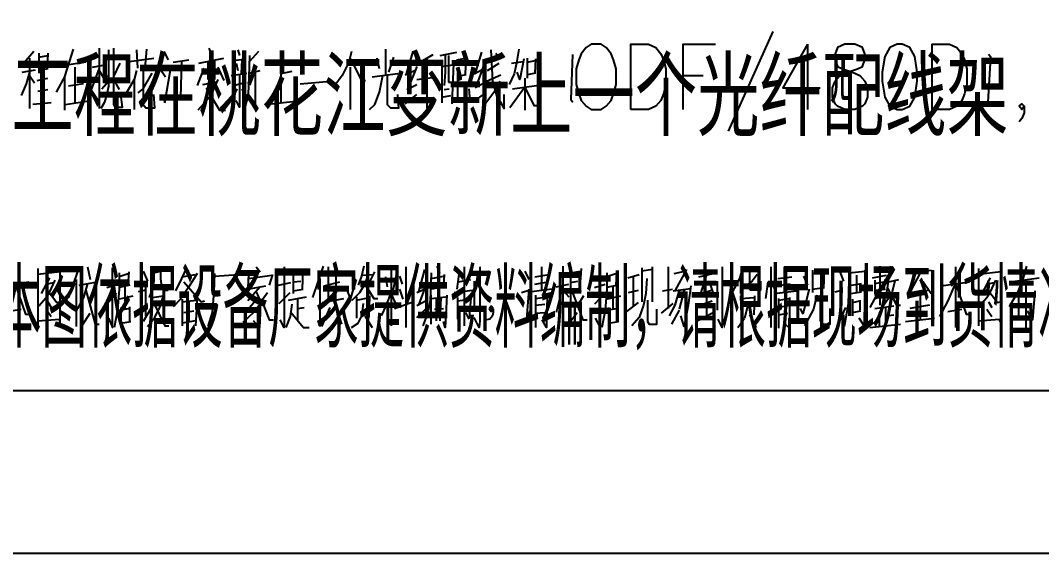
# Model space of a CAD drawing. Header units: metres. Extents: x 17 to 1264, y 17 to 859.
# Drawn here: x 167.9 to 345.2, y 16.9 to 109.5 of the extents above; entities that cross this region are included whole.
import ezdxf

# ---------------------------------------------------------------- set-up
doc = ezdxf.new("R2010")
doc.units = ezdxf.units.M
for name, color, linetype in [('LINES', 7, 'Continuous'), ('POLYLINES', 4, 'Continuous'), ('RECTS', 7, 'Continuous'), ('TEXTS', 3, 'Continuous')]:
    doc.layers.add(name, color=color, linetype=linetype)

msp = doc.modelspace()

# ---------------------------------------------------------------- linework, layer by layer
at = {"layer": 'LINES'}
for p, q in [((298.51, 107.57), (290.73, 90.29)), ((181.58, 104.69), (181.58, 94.18)), ((200.59, 104.69), (201.16, 103.25)), ((304.55, 105.41), (304.55, 94.03)), ((170.2, 104.11), (168.47, 102.1)), ((169.48, 102.96), (169.48, 94.18)), ((171.07, 103.82), (171.07, 100.37)), ((171.07, 103.1), (172.65, 103.39)), ((172.65, 103.82), (172.51, 101.09)), ((175.67, 99.94), (177.11, 104.54)), ((183.16, 104.4), (183.16, 97.92)), ((186.76, 102.38), (191.08, 102.96)), ((188.06, 104.4), (188.2, 101.23)), ((189.79, 104.54), (189.5, 101.23)), ((192.81, 104.11), (193.53, 102.67)), ((198.86, 102.1), (203.18, 102.96)), ((204.91, 102.53), (207.07, 102.82)), ((205.63, 104.4), (205.91, 103.39)), ((209.23, 104.11), (207.64, 102.38)), ((213.11, 104.26), (213.11, 95.18)), ((230.25, 101.09), (229.82, 102.96)), ((231.26, 104.54), (231.26, 100.08)), ((231.83, 100.51), (232.7, 103.1)), ((236.01, 104.11), (234.86, 100.22)), ((239.47, 103.54), (237.02, 102.1)), ((238.46, 102.82), (238.46, 94.18)), ((240.76, 103.39), (243.64, 103.97)), ((242.2, 103.39), (242.2, 98.78)), ((243.64, 102.67), (245.23, 102.96)), ((245.23, 103.25), (245.08, 100.08)), ((247.96, 103.97), (246.81, 100.37)), ((250.41, 103.82), (250.99, 102.96)), ((254.44, 104.54), (254.01, 102.1)), ((255.88, 102.96), (255.88, 99.5)), ((257.32, 102.82), (257.18, 100.37)), ((172.65, 101.09), (171.07, 100.8)), ((179.27, 102.24), (174.52, 101.52)), ((177.4, 95.04), (177.4, 101.38)), ((181.58, 101.23), (180.14, 97.34)), ((180.43, 101.38), (182.59, 101.81)), ((182.3, 101.09), (182.87, 99.65)), ((185.18, 102.1), (184.03, 99.79)), ((193.1, 99.65), (192.09, 101.09)), ((194.39, 102.24), (197.13, 102.67)), ((195.83, 102.38), (195.69, 96.05)), ((199.72, 101.23), (198.57, 98.21)), ((200.44, 102.38), (200.44, 99.22)), ((201.59, 102.67), (201.59, 99.22)), ((202.17, 101.38), (203.18, 99.07)), ((205.34, 102.1), (205.63, 100.8)), ((206.35, 102.67), (206.2, 100.37)), ((225.21, 94.03), (225.21, 101.38)), ((236.73, 101.52), (235.15, 97.63)), ((241.05, 102.1), (241.05, 95.18)), ((241.05, 101.52), (242.92, 101.81)), ((243.07, 102.1), (242.78, 95.04)), ((248.39, 101.95), (246.95, 97.92)), ((248.97, 100.8), (250.99, 102.1)), ((253.15, 102.1), (255.16, 102.38)), ((255.88, 102.24), (257.32, 102.53)), ((168.19, 100.51), (170.49, 100.94)), ((169.48, 99.94), (170.35, 98.64)), ((170.78, 99.07), (172.65, 99.5)), ((175.67, 99.94), (174.09, 97.06)), ((175.53, 99.65), (175.53, 93.89)), ((181.58, 100.8), (182.3, 99.5)), ((192.95, 95.18), (193.96, 100.94)), ((204.47, 99.94), (207.21, 100.37)), ((207.64, 100.37), (209.51, 100.8)), ((208.65, 100.51), (208.65, 94.03)), ((214.99, 100.66), (213.11, 100.22)), ((233.42, 100.22), (228.95, 99.65)), ((234.71, 100.08), (236.3, 100.8)), ((236.73, 99.22), (239.9, 99.65)), ((245.23, 100.08), (243.79, 99.79)), ((246.67, 100.22), (247.96, 100.94)), ((248.83, 98.93), (251.27, 100.08)), ((255.45, 99.5), (255.45, 93.89)), ((257.32, 100.37), (255.88, 100.08)), ((282.95, 99.94), (286.41, 99.94)), ((171.79, 99.22), (171.79, 95.04)), ((178.84, 98.5), (176.25, 98.06)), ((182.01, 97.63), (183.16, 98.93)), ((184.03, 99.22), (185.03, 97.49)), ((187.63, 99.22), (187.63, 94.03)), ((199.58, 98.35), (201.88, 98.78)), ((205.48, 97.63), (204.47, 95.62)), ((204.91, 98.21), (207.07, 98.78)), ((206.35, 97.63), (207.07, 96.34)), ((216.43, 98.5), (221.75, 98.93)), ((235, 97.49), (236.73, 98.35)), ((241.48, 97.49), (242.35, 97.63)), ((242.2, 98.78), (242.78, 98.78)), ((248.54, 98.64), (246.81, 97.78)), ((255.45, 97.92), (252.86, 94.32)), ((253.29, 97.63), (257.47, 98.21)), ((170.92, 97.2), (172.65, 97.49)), ((192.95, 95.47), (192.52, 96.34)), ((193.53, 95.76), (197.56, 96.19)), ((233.56, 94.18), (233.42, 96.62)), ((234.71, 95.04), (236.73, 96.62)), ((241.05, 96.19), (242.63, 96.48)), ((246.81, 95.62), (248.68, 96.91)), ((173.23, 95.18), (170.06, 94.9)), ((175.67, 94.9), (179.42, 95.47)), ((210.38, 94.9), (215.71, 95.47)), ((170.92, 66.38), (170.92, 56.45)), ((170.92, 66.24), (170.92, 56.88)), ((174.81, 65.81), (170.92, 65.38)), ((174.81, 57.02), (174.81, 66.24)), ((178.12, 66.67), (176.25, 61.34)), ((179.56, 66.67), (179.99, 64.51)), ((186.62, 63.5), (186.76, 65.81)), ((189.21, 65.95), (189.93, 64.22)), ((191.08, 66.24), (191.08, 64.08)), ((191.08, 65.66), (192.23, 65.95)), ((196.7, 66.53), (195.83, 64.66)), ((208.79, 66.67), (209.51, 65.81)), ((215.27, 66.1), (215.27, 62.06)), ((217, 65.95), (215.27, 65.52)), ((216.86, 62.78), (217, 66.1)), ((220.46, 66.82), (218.59, 61.34)), ((221.32, 66.67), (221.32, 60.77)), ((222.62, 60.91), (222.76, 66.67)), ((225.21, 65.95), (225.93, 64.51)), ((228.52, 63.94), (229.39, 65.81)), ((232.27, 66.67), (232.27, 56.45)), ((234.86, 56.16), (234.86, 66.67)), ((238.03, 66.24), (237.02, 62.35)), ((240.19, 66.82), (240.62, 65.66)), ((244.07, 65.81), (243.64, 62.78)), ((244.94, 66.67), (244.94, 56.45)), ((255.45, 65.95), (256.17, 64.51)), ((258.33, 66.67), (258.33, 62.64)), ((262.07, 66.82), (262.07, 56.3)), ((263.37, 66.38), (263.37, 57.31)), ((263.37, 65.66), (265.1, 65.95)), ((265.24, 66.38), (264.95, 62.5)), ((271.29, 63.5), (271.43, 65.81)), ((275.75, 66.53), (275.75, 60.62)), ((277.63, 66.24), (275.75, 65.95)), ((277.63, 60.62), (277.63, 66.67)), ((280.36, 66.67), (280.36, 59.47)), ((281.37, 65.52), (283.24, 65.95)), ((283.53, 66.24), (281.51, 62.5)), ((293.32, 66.67), (292.75, 64.66)), ((294.47, 66.67), (294.47, 62.78)), ((298.22, 56.16), (298.22, 66.67)), ((300.52, 62.21), (300.52, 66.67)), ((305.42, 66.1), (305.42, 62.21)), ((305.42, 65.52), (307.29, 65.81)), ((307.43, 66.1), (307.29, 62.93)), ((310.03, 66.1), (310.75, 64.22)), ((311.75, 65.66), (314.49, 65.95)), ((317.08, 66.82), (317.08, 60.05)), ((318.95, 66.82), (318.23, 62.21)), ((321.83, 65.52), (326.01, 66.1)), ((322.41, 62.35), (324.14, 65.66)), ((330.19, 66.67), (330.19, 56.16)), ((334.22, 66.38), (334.22, 56.45)), ((334.22, 66.24), (334.22, 56.88)), ((338.11, 65.81), (334.22, 65.38)), ((338.11, 57.02), (338.11, 66.24)), ((164.44, 63.36), (169.34, 64.08)), ((172.94, 64.8), (171.5, 62.06)), ((172.36, 63.65), (173.66, 63.94)), ((177.55, 64.51), (177.55, 56.3)), ((178.12, 63.5), (181.29, 64.08)), ((186.76, 65.52), (185.03, 64.94)), ((195.83, 64.66), (194.83, 62.5)), ((195.98, 64.94), (198.28, 65.38)), ((201.59, 65.09), (205.77, 65.38)), ((207.5, 65.38), (207.35, 63.07)), ((207.5, 64.66), (211.53, 65.23)), ((211.67, 65.38), (211.1, 63.5)), ((212.68, 63.5), (214.84, 63.94)), ((215.27, 64.08), (216.57, 64.22)), ((219.88, 64.66), (219.88, 56.3)), ((220.6, 63.36), (223.34, 64.08)), ((227.23, 65.23), (229.24, 65.38)), ((228.23, 65.23), (227.66, 63.65)), ((231.26, 64.94), (231.55, 63.22)), ((233.13, 65.23), (232.55, 62.5)), ((233.71, 65.09), (234.14, 63.65)), ((239.18, 64.66), (241.34, 65.09)), ((241.48, 65.38), (241.34, 63.22)), ((243.93, 64.08), (246.09, 64.51)), ((246.67, 64.22), (246.67, 59.33)), ((257.18, 64.94), (259.63, 65.38)), ((257.18, 63.65), (259.48, 64.08)), ((263.37, 63.94), (264.67, 64.22)), ((271.43, 65.52), (269.71, 64.94)), ((273.31, 64.8), (275.32, 65.38)), ((274.31, 59.76), (274.31, 65.09)), ((285.69, 64.94), (288.14, 65.52)), ((286.99, 65.38), (285.98, 62.06)), ((288.86, 64.22), (288.86, 59.18)), ((292.75, 64.66), (291.31, 62.06)), ((292.89, 64.8), (292.89, 62.06)), ((297.64, 64.08), (297.21, 61.2)), ((298.22, 64.22), (298.79, 62.78)), ((299.37, 64.66), (301.82, 64.94)), ((303.83, 65.09), (304.55, 63.5)), ((313.05, 65.23), (313.05, 62.35)), ((315.79, 64.8), (318.23, 65.23)), ((316.22, 64.37), (316.22, 62.06)), ((316.22, 63.79), (317.8, 64.08)), ((317.95, 64.51), (317.8, 62.78)), ((318.67, 64.08), (320.39, 64.51)), ((324.57, 64.22), (326.01, 62.06)), ((327.74, 63.36), (332.63, 64.08)), ((336.23, 64.8), (334.79, 62.06)), ((335.66, 63.65), (336.95, 63.94)), ((339.69, 64.08), (344.73, 64.8)), ((180.71, 62.21), (179.99, 60.34)), ((182.87, 63.07), (184.75, 63.65)), ((184.6, 62.06), (182.87, 60.19)), ((186.91, 63.5), (185.03, 63.07)), ((186.04, 63.36), (186.04, 59.33)), ((189.64, 62.64), (188.35, 62.35)), ((189.64, 58.18), (189.64, 63.07)), ((192.81, 62.06), (191.95, 59.33)), ((209.51, 63.22), (207.35, 60.77)), ((207.93, 62.93), (210.52, 63.36)), ((208.79, 62.35), (209.51, 60.77)), ((209.51, 60.48), (210.81, 62.21)), ((212.83, 60.34), (214.7, 62.21)), ((215.27, 62.5), (217, 62.78)), ((230.68, 62.06), (233.27, 62.64)), ((233.71, 62.78), (234.28, 61.06)), ((236.73, 62.21), (238.03, 62.78)), ((238.31, 63.65), (237.02, 60.05)), ((241.48, 63.22), (239.18, 62.78)), ((243.21, 62.21), (246.38, 62.64)), ((254.87, 62.21), (256.17, 62.64)), ((256.17, 62.78), (255.74, 57.6)), ((260.2, 62.78), (256.6, 62.35)), ((260.92, 63.22), (263.08, 63.65)), ((262.07, 63.36), (260.92, 58.75)), ((262.07, 62.64), (263.08, 61.49)), ((265.24, 62.5), (263.37, 62.06)), ((267.55, 63.07), (269.42, 63.65)), ((269.27, 62.06), (267.55, 60.19)), ((271.58, 63.5), (269.71, 63.07)), ((270.71, 63.36), (270.71, 59.33)), ((273.45, 62.21), (275.18, 62.64)), ((279.35, 62.5), (281.08, 62.78)), ((281.23, 62.5), (284.25, 62.93)), ((283.1, 62.64), (282.23, 59.33)), ((285.83, 61.92), (287.85, 62.64)), ((286.99, 62.06), (286.99, 58.18)), ((287.56, 63.79), (288.14, 62.06)), ((298.79, 62.06), (302.54, 62.5)), ((301.53, 63.65), (299.37, 63.36)), ((304.84, 62.78), (303.69, 58.46)), ((305.42, 62.78), (307.43, 63.07)), ((309.31, 62.35), (310.46, 62.64)), ((310.46, 63.07), (310.31, 57.46)), ((312.04, 62.06), (313.91, 62.35)), ((312.19, 63.5), (313.91, 63.79)), ((316.94, 62.64), (315.35, 59.62)), ((316.22, 62.64), (318.09, 62.78)), ((317.08, 62.21), (318.09, 60.77)), ((322.27, 62.21), (325.43, 62.64)), ((324.14, 57.6), (324.14, 62.64)), ((341.13, 62.35), (341.13, 57.74)), ((341.13, 61.63), (343.87, 62.06)), ((342.43, 63.65), (342.43, 56.16)), ((171.07, 59.9), (172.36, 61.34)), ((172.65, 60.62), (173.23, 59.62)), ((178.7, 61.06), (178.7, 56.74)), ((184.89, 61.06), (187.48, 61.63)), ((190.79, 61.34), (192.67, 61.63)), ((195.98, 61.06), (195.98, 56.45)), ((195.98, 60.62), (198.43, 60.91)), ((197.13, 60.77), (197.13, 57.31)), ((198.57, 61.2), (198.28, 56.45)), ((209.23, 61.34), (207.21, 59.04)), ((214.41, 60.91), (217.58, 61.49)), ((215.99, 61.2), (215.99, 57.46)), ((220.31, 60.48), (224.06, 61.2)), ((226.22, 61.49), (226.22, 57.74)), ((226.22, 60.91), (228.52, 61.34)), ((227.37, 60.34), (227.08, 58.03)), ((228.52, 61.63), (228.38, 57.89)), ((232.27, 61.92), (232.99, 60.34)), ((232.84, 59.47), (236.01, 60.62)), ((238.31, 60.77), (236.73, 59.9)), ((239.18, 56.74), (239.18, 61.78)), ((239.18, 61.2), (241.77, 61.49)), ((240.04, 61.2), (240.04, 57.31)), ((240.76, 57.31), (240.91, 61.34)), ((243.79, 61.34), (243.79, 57.6)), ((243.79, 60.77), (245.95, 61.06)), ((246.09, 61.34), (245.8, 57.74)), ((257.32, 61.78), (257.32, 56.16)), ((257.32, 61.2), (259.34, 61.49)), ((265.67, 61.63), (264.67, 60.05)), ((269.56, 61.06), (272.15, 61.63)), ((273.16, 58.9), (275.18, 60.48)), ((279.21, 58.61), (281.23, 60.34)), ((285.83, 60.05), (287.99, 60.77)), ((292.89, 61.63), (293.03, 58.32)), ((293.03, 61.2), (295.19, 61.34)), ((295.34, 61.63), (295.19, 58.32)), ((299.51, 61.2), (299.51, 56.02)), ((299.51, 60.91), (301.39, 61.2)), ((312.33, 61.06), (312.33, 58.18)), ((312.33, 60.48), (313.63, 60.77)), ((313.63, 60.91), (313.63, 59.18)), ((334.36, 59.9), (335.66, 61.34)), ((335.95, 60.62), (336.52, 59.62)), ((165.59, 58.9), (168.04, 59.33)), ((172.36, 59.33), (173.23, 58.03)), ((178.7, 56.59), (179.99, 58.61)), ((185.32, 59.62), (185.32, 56.16)), ((186.91, 59.47), (185.32, 59.18)), ((186.91, 57.17), (186.91, 59.76)), ((190.51, 59.47), (189.21, 57.17)), ((196.27, 58.75), (197.99, 59.04)), ((217, 56.16), (214.84, 58.75)), ((215.99, 59.47), (217.15, 59.62)), ((221.61, 59.62), (220.17, 56.3)), ((222.62, 59.62), (223.63, 56.74)), ((236.73, 57.89), (238.31, 59.47)), ((239.75, 59.33), (241.34, 59.47)), ((245.8, 57.6), (245.23, 58.75)), ((249.69, 59.47), (249.55, 59.47)), ((255.59, 57.17), (256.6, 59.47)), ((257.32, 60.05), (258.91, 60.19)), ((257.32, 58.61), (258.91, 58.75)), ((263.23, 57.02), (264.52, 58.75)), ((269.99, 59.62), (269.99, 56.16)), ((271.58, 59.47), (269.99, 59.18)), ((271.58, 57.17), (271.58, 59.76)), ((282.23, 59.18), (280.94, 56.74)), ((285.4, 57.31), (288.14, 58.75)), ((294.19, 60.05), (293.61, 57.74)), ((301.1, 59.9), (299.51, 59.62)), ((299.51, 58.32), (301.1, 58.61)), ((303.26, 59.47), (303.69, 58.46)), ((310.17, 57.46), (311.18, 59.62)), ((312.33, 58.75), (313.77, 59.04)), ((316.22, 59.47), (319.53, 59.9)), ((316.94, 58.75), (316.94, 56.45)), ((318.09, 59.62), (318.09, 56.45)), ((325.72, 60.05), (322.27, 59.47)), ((328.89, 58.9), (331.34, 59.33)), ((335.66, 59.33), (336.52, 58.03)), ((170.92, 57.31), (174.67, 57.6)), ((185.32, 56.88), (187.05, 57.17)), ((198.28, 57.31), (195.98, 56.88)), ((227.66, 58.18), (228.95, 56.16)), ((269.99, 56.88), (271.72, 57.17)), ((292.46, 56.16), (293.61, 57.74)), ((294.47, 58.32), (295.63, 56.16)), ((315.35, 56.16), (320.68, 56.74)), ((318.09, 58.18), (319.53, 58.32)), ((321.55, 57.17), (326.59, 57.74)), ((334.22, 57.31), (337.82, 57.6)), ((217, 56.16), (218.01, 56.16)), ((87.76, 45.22), (1179.14, 45.22))]:
    msp.add_line(p, q, dxfattribs=at)
at = {"layer": 'POLYLINES'}
for points in [[(184.03, 104.69), (184.03, 94.9), (184.31, 94.46), (185.61, 94.46), (185.32, 96.62)], [(266.97, 105.41), (266.11, 104.83), (265.24, 103.68), (264.81, 102.67), (264.38, 101.09), (264.38, 98.35), (264.81, 96.77), (265.24, 95.62), (266.11, 94.61), (266.97, 94.03), (268.7, 94.03), (269.56, 94.61), (270.43, 95.62), (270.86, 96.77), (271.29, 98.35), (271.29, 101.09), (270.86, 102.67), (270.43, 103.68), (269.56, 104.83), (268.7, 105.41), (266.97, 105.41)], [(273.88, 94.03), (273.88, 105.41), (276.91, 105.41), (278.2, 104.83), (279.07, 103.68), (279.5, 102.67), (279.93, 101.09), (279.93, 98.35), (279.5, 96.77), (279.07, 95.62), (278.2, 94.61), (276.91, 94.03), (273.88, 94.03)], [(282.95, 94.03), (282.95, 105.41), (288.57, 105.41)], [(304.55, 105.41), (300.23, 97.78), (306.71, 97.78)], [(311.03, 105.41), (309.74, 104.83), (309.31, 103.68), (309.31, 102.67), (309.74, 101.52), (310.6, 101.09), (312.33, 100.51), (313.63, 99.94), (314.49, 98.93), (314.92, 97.78), (314.92, 96.19), (314.49, 95.04), (314.06, 94.61), (312.76, 94.03), (311.03, 94.03), (309.74, 94.61), (309.31, 95.04), (308.87, 96.19), (308.87, 97.78), (309.31, 98.93), (310.17, 99.94), (311.47, 100.51), (313.19, 101.09), (314.06, 101.52), (314.49, 102.67), (314.49, 103.68), (314.06, 104.83), (312.76, 105.41), (311.03, 105.41)], [(320.11, 105.41), (318.81, 104.83), (317.95, 103.25), (317.51, 100.51), (317.51, 98.93), (317.95, 96.19), (318.81, 94.61), (320.11, 94.03), (320.97, 94.03), (322.27, 94.61), (323.13, 96.19), (323.56, 98.93), (323.56, 100.51), (323.13, 103.25), (322.27, 104.83), (320.97, 105.41), (320.11, 105.41)], [(326.15, 94.03), (326.15, 105.41), (329.18, 105.41), (330.47, 104.83), (331.34, 103.68), (331.77, 102.67), (332.2, 101.09), (332.2, 98.35), (331.77, 96.77), (331.34, 95.62), (330.47, 94.61), (329.18, 94.03), (326.15, 94.03)], [(207.64, 103.39), (207.5, 97.78), (207.35, 96.34), (206.92, 94.61)], [(225.35, 104.11), (224.92, 102.24), (223.77, 99.94), (222.47, 98.21)], [(225.21, 102.82), (227.08, 99.07), (227.8, 99.07)], [(241.63, 103.39), (241.63, 100.51), (241.48, 98.21)], [(249.55, 104.4), (249.83, 98.93), (250.55, 96.48)], [(255.31, 102.82), (254.59, 99.22), (254.15, 100.51)], [(263.71, 103.58), (263.44, 95.76), (263.81, 95.31)], [(335.87, 95.31), (336.33, 103.11), (335.97, 103.58)], [(254.01, 102.1), (253.58, 100.22), (252.71, 98.35)], [(169.48, 100.51), (168.91, 98.5), (168.04, 96.48)], [(188.06, 100.8), (187.63, 99.22), (186.19, 96.77)], [(188.35, 96.91), (189.21, 97.63), (190.79, 100.37)], [(189.21, 100.8), (189.21, 94.9), (189.64, 94.32), (191.23, 94.32), (191.08, 96.62)], [(205.91, 100.08), (205.91, 94.46), (205.34, 95.62)], [(228.52, 94.03), (229.39, 94.9), (230.25, 97.06), (230.83, 99.94)], [(231.55, 100.08), (231.55, 94.9), (232.12, 94.32), (233.56, 94.32)], [(243.79, 100.37), (243.79, 96.05), (244.36, 95.47)], [(183.16, 98.06), (182.87, 96.62), (182.44, 95.18), (181.87, 94.18)], [(202.17, 99.22), (200.87, 96.34), (198.71, 93.89)], [(200.15, 97.78), (202.46, 93.89), (203.47, 93.89)], [(244.36, 95.47), (245.95, 95.62), (245.8, 97.63)], [(251.13, 98.93), (250.27, 97.2), (248.54, 94.9)], [(255.45, 97.92), (257.03, 94.75), (257.9, 94.75)], [(250.55, 96.48), (251.85, 94.18), (251.85, 96.62)], [(342.14, 94.61), (341.71, 94.03), (341.27, 94.61), (341.71, 95.04), (342.14, 94.61), (342.14, 93.46), (341.71, 92.45), (341.27, 91.87)], [(183.16, 57.74), (183.88, 56.16), (183.88, 66.53)], [(185.03, 65.66), (185.03, 62.78), (184.75, 59.18), (184.17, 56.16)], [(192.23, 66.24), (192.23, 64.66), (192.38, 63.22), (192.67, 62.64), (193.53, 62.64)], [(213.69, 66.67), (213.69, 56.16), (212.97, 57.46)], [(227.51, 66.82), (227.08, 65.09), (226.51, 63.5)], [(239.18, 65.66), (239.03, 60.77), (238.6, 58.75), (237.74, 56.45)], [(247.67, 66.67), (247.67, 57.31), (247.53, 56.16), (246.67, 57.89)], [(267.69, 57.74), (268.55, 56.16), (268.55, 66.53)], [(269.71, 65.66), (269.71, 62.78), (269.42, 59.18), (268.84, 56.16)], [(289.72, 66.67), (289.72, 57.31), (289.72, 56.16), (289, 57.6)], [(311.75, 66.38), (311.61, 60.19), (310.89, 56.3)], [(314.49, 66.1), (314.35, 56.45), (313.48, 57.74)], [(342.57, 66.82), (341.85, 64.37), (340.99, 62.21), (339.55, 59.76)], [(172.36, 61.34), (172.94, 62.21), (173.95, 64.37)], [(191.08, 64.22), (190.79, 62.78), (190.22, 61.34)], [(198.57, 65.52), (197.13, 63.22), (195.69, 61.06), (194.39, 59.76)], [(196.27, 64.08), (199.29, 60.62), (199.87, 60.77)], [(201.59, 65.52), (201.45, 62.35), (201.16, 58.75), (200.44, 56.3)], [(224.63, 62.5), (225.21, 61.06), (226.22, 64.51)], [(276.62, 64.66), (276.47, 62.06), (276.04, 60.05), (275.32, 57.89), (274.03, 56.45)], [(295.77, 65.38), (294.91, 64.22), (293.61, 63.22)], [(296.35, 64.22), (296.35, 62.64), (294.62, 62.64), (294.47, 62.78)], [(319.67, 64.22), (319.1, 61.92), (317.8, 60.05)], [(335.66, 61.34), (336.23, 62.21), (337.24, 64.37)], [(167.03, 63.5), (168.76, 58.46), (169.63, 58.46)], [(172.36, 62.93), (174.23, 60.48), (174.67, 60.62)], [(179.56, 63.79), (178.84, 61.34), (177.83, 59.47)], [(179.27, 62.64), (180.86, 56.74), (181.58, 56.74)], [(225.5, 60.91), (226.79, 62.21), (227.66, 63.65)], [(227.66, 63.65), (229.24, 61.2), (229.96, 61.2)], [(232.27, 62.35), (231.4, 60.05), (230.54, 58.18)], [(263.8, 62.06), (265.53, 57.46), (266.25, 57.46)], [(282.23, 62.64), (281.51, 60.05), (280.51, 58.18)], [(284.25, 63.36), (283.82, 60.05), (283.1, 56.3), (282.52, 58.18)], [(318.38, 63.07), (319.96, 60.05), (320.68, 60.05)], [(330.04, 63.5), (328.89, 60.77), (327.45, 58.03)], [(330.33, 63.5), (332.06, 58.46), (332.92, 58.46)], [(335.66, 62.93), (337.53, 60.48), (337.96, 60.62)], [(344.01, 62.5), (343.58, 57.46), (342.71, 59.04)], [(190.94, 60.62), (192.95, 56.45), (193.67, 56.45)], [(209.51, 60.77), (209.51, 58.61), (209.37, 56.16), (208.36, 57.31)], [(209.8, 60.77), (211.1, 57.46), (211.82, 57.46)], [(241.91, 61.78), (241.63, 56.16), (241.34, 57.17)], [(259.34, 61.92), (259.19, 56.16), (258.47, 57.46)], [(276.76, 60.91), (276.76, 57.17), (277.05, 56.74), (278.35, 56.74), (278.35, 59.33)], [(301.39, 61.34), (301.39, 56.02), (300.67, 56.74)], [(306.14, 61.78), (305.56, 59.33), (303.98, 56.45)], [(306.71, 61.78), (306.71, 57.31), (307.29, 56.74), (308.44, 56.74), (308.44, 59.47)], [(189.93, 56.3), (191.23, 57.89), (191.95, 59.33)], [(209.51, 60.19), (208.36, 58.75), (206.49, 57.02)], [(214.99, 60.19), (214.7, 58.03), (213.98, 56.16)], [(249.98, 59.33), (249.98, 58.75), (249.83, 58.18), (249.4, 57.6), (248.83, 57.46)], [(250, 59.4), (249.62, 59.88), (249.24, 59.4)], [(249.24, 59.4), (249.62, 58.93), (250, 59.4)], [(249.9, 59.4), (249.62, 59.76), (249.34, 59.4)], [(249.34, 59.4), (249.62, 59.05), (249.9, 59.4)], [(249.81, 59.4), (249.62, 59.64), (249.43, 59.4)], [(249.43, 59.4), (249.62, 59.17), (249.81, 59.4)], [(174.81, 56.74), (174.81, 57.02), (174.67, 57.6)], [(225.35, 56.16), (226.51, 56.88), (227.08, 58.03)], [(338.11, 56.74), (338.11, 57.02), (337.82, 57.6)]]:
    msp.add_lwpolyline(points, dxfattribs=at)
at = {"layer": 'RECTS'}
msp.add_lwpolyline([(16.84, 858.82), (1207.43, 858.82), (1207.43, 16.85), (16.84, 16.85)], dxfattribs=at)

# ---------------------------------------------------------------- texts
at = {"layer": 'TEXTS'}
for s, width, p in [('本工程在桃花江变新上一个光纤配线架（ODF/480D）', 0.700719, (155.51, 90.71)), ('本图依据设备厂家提供资料编制，请根据现场到货情况调整至本图布置方式。', 0.509028, (163.72, 53.93))]:
    msp.add_text(s, height=11.88, dxfattribs=dict(at, width=width)).set_placement(p)

doc.saveas('drawing.dxf')
